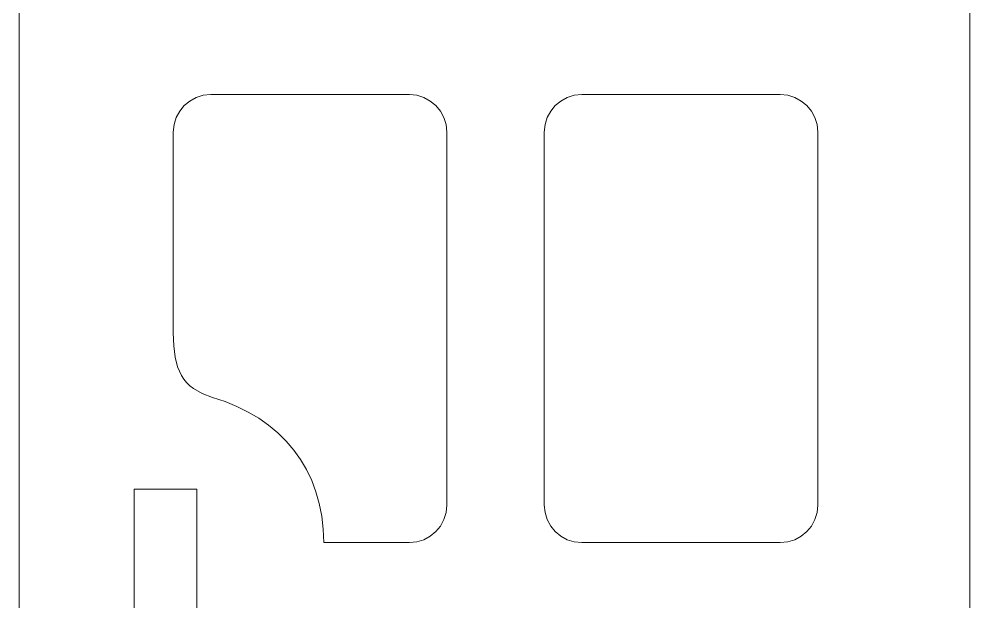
# Model space of a CAD drawing. Header units: millimetres. Extents: x -580 to 580, y -723 to 723.
# Drawn here: x -359.49 to -317.54, y 516.89 to 542.59 of the extents above; entities that cross this region are included whole.
import ezdxf

# ---------------------------------------------------------------- set-up
doc = ezdxf.new("R2010")
doc.units = ezdxf.units.MM
doc.header["$MEASUREMENT"] = 0
doc.layers.add('Camada 1', color=7, linetype='Continuous')

msp = doc.modelspace()

# ---------------------------------------------------------------- linework, layer by layer
at = {"layer": 'Camada 1', "color": 250, "lineweight": 9}
msp.add_open_spline([(-359.4867, 582.9137), (-359.4867, 582.9137), (-359.4867, 458.0425), (-359.4867, 458.0425), (-359.4867, 458.0425), (-359.4867, 458.0425), (-321.4095, 458.0425), (-321.4095, 458.0425), (-321.4095, 458.0425), (-321.4095, 458.0425), (-321.4095, 452.7734), (-321.4095, 452.7734), (-321.4095, 452.7734), (-321.4095, 452.7734), (-317.538, 452.7734), (-317.538, 452.7734), (-317.538, 452.7734), (-317.538, 452.7734), (-317.538, 585.5103), (-317.538, 585.5103), (-317.538, 585.5103), (-317.538, 585.5103), (-321.4095, 585.5103), (-321.4095, 585.5103), (-321.4095, 585.5103), (-321.4095, 585.5103), (-321.4095, 582.9137), (-321.4095, 582.9137), (-321.4095, 582.9137), (-321.4095, 582.9137), (-359.4867, 582.9137), (-359.4867, 582.9137), (-359.4867, 582.9137), (-359.4867, 582.9137), (-359.4867, 582.9137), (-359.4867, 582.9137)], degree=3, knots=[0, 0, 0, 0, 0.1, 0.1, 0.1, 0.1, 0.2, 0.2, 0.2, 0.2, 0.3, 0.3, 0.3, 0.3, 0.4, 0.4, 0.4, 0.4, 0.5, 0.5, 0.5, 0.5, 0.6, 0.6, 0.6, 0.6, 0.7, 0.7, 0.7, 0.7, 0.8, 0.8, 0.8, 0.8, 1, 1, 1, 1], dxfattribs=at)
at = {"layer": 'Camada 1', "color": 240, "lineweight": 9}
for points, knots in [([(-350.9506, 525.9092), (-350.9506, 525.9092), (-350.3989, 525.7241), (-350.3989, 525.7241), (-350.3989, 525.7241), (-350.3989, 525.7241), (-349.8748, 525.5079), (-349.8748, 525.5079), (-349.8748, 525.5079), (-349.8748, 525.5079), (-349.3791, 525.2613), (-349.3791, 525.2613), (-349.3791, 525.2613), (-349.3791, 525.2613), (-348.9131, 524.9848), (-348.9131, 524.9848), (-348.9131, 524.9848), (-348.9131, 524.9848), (-348.4779, 524.6787), (-348.4779, 524.6787), (-348.4779, 524.6787), (-348.4779, 524.6787), (-348.0747, 524.3436), (-348.0747, 524.3436), (-348.0747, 524.3436), (-348.0747, 524.3436), (-347.7044, 523.9799), (-347.7044, 523.9799), (-347.7044, 523.9799), (-347.7044, 523.9799), (-347.3684, 523.5883), (-347.3684, 523.5883), (-347.3684, 523.5883), (-347.3684, 523.5883), (-347.0676, 523.1691), (-347.0676, 523.1691), (-347.0676, 523.1691), (-347.0676, 523.1691), (-346.8033, 522.7228), (-346.8033, 522.7228), (-346.8033, 522.7228), (-346.8033, 522.7228), (-346.5767, 522.2499), (-346.5767, 522.2499), (-346.5767, 522.2499), (-346.5767, 522.2499), (-346.3886, 521.7509), (-346.3886, 521.7509), (-346.3886, 521.7509), (-346.3886, 521.7509), (-346.2404, 521.2263), (-346.2404, 521.2263), (-346.2404, 521.2263), (-346.2404, 521.2263), (-346.1331, 520.6766), (-346.1331, 520.6766), (-346.1331, 520.6766), (-346.1331, 520.6766), (-346.0679, 520.1022), (-346.0679, 520.1022), (-346.0679, 520.1022), (-346.0679, 520.1022), (-346.046, 519.5036), (-346.046, 519.5036), (-346.046, 519.5036), (-346.046, 519.5036), (-342.2691, 519.5036), (-342.2691, 519.5036), (-342.2691, 519.5036), (-342.2691, 519.5036), (-341.9358, 519.5374), (-341.9358, 519.5374), (-341.9358, 519.5374), (-341.9358, 519.5374), (-341.6248, 519.6345), (-341.6248, 519.6345), (-341.6248, 519.6345), (-341.6248, 519.6345), (-341.3431, 519.788), (-341.3431, 519.788), (-341.3431, 519.788), (-341.3431, 519.788), (-341.0972, 519.991), (-341.0972, 519.991), (-341.0972, 519.991), (-341.0972, 519.991), (-340.8942, 520.2368), (-340.8942, 520.2368), (-340.8942, 520.2368), (-340.8942, 520.2368), (-340.7408, 520.5186), (-340.7408, 520.5186), (-340.7408, 520.5186), (-340.7408, 520.5186), (-340.6437, 520.8295), (-340.6437, 520.8295), (-340.6437, 520.8295), (-340.6437, 520.8295), (-340.6099, 521.1628), (-340.6099, 521.1628), (-340.6099, 521.1628), (-340.6099, 521.1628), (-340.6099, 537.5995), (-340.6099, 537.5995), (-340.6099, 537.5995), (-340.6099, 537.5995), (-340.6437, 537.9328), (-340.6437, 537.9328), (-340.6437, 537.9328), (-340.6437, 537.9328), (-340.7408, 538.2437), (-340.7408, 538.2437), (-340.7408, 538.2437), (-340.7408, 538.2437), (-340.8942, 538.5255), (-340.8942, 538.5255), (-340.8942, 538.5255), (-340.8942, 538.5255), (-341.0972, 538.7714), (-341.0972, 538.7714), (-341.0972, 538.7714), (-341.0972, 538.7714), (-341.3431, 538.9743), (-341.3431, 538.9743), (-341.3431, 538.9743), (-341.3431, 538.9743), (-341.6248, 539.1278), (-341.6248, 539.1278), (-341.6248, 539.1278), (-341.6248, 539.1278), (-341.9358, 539.2249), (-341.9358, 539.2249), (-341.9358, 539.2249), (-341.9358, 539.2249), (-342.2691, 539.2587), (-342.2691, 539.2587), (-342.2691, 539.2587), (-342.2691, 539.2587), (-351.0231, 539.2587), (-351.0231, 539.2587), (-351.0231, 539.2587), (-351.0231, 539.2587), (-351.3564, 539.2249), (-351.3564, 539.2249), (-351.3564, 539.2249), (-351.3564, 539.2249), (-351.6673, 539.1278), (-351.6673, 539.1278), (-351.6673, 539.1278), (-351.6673, 539.1278), (-351.9491, 538.9743), (-351.9491, 538.9743), (-351.9491, 538.9743), (-351.9491, 538.9743), (-352.1948, 538.7714), (-352.1948, 538.7714), (-352.1948, 538.7714), (-352.1948, 538.7714), (-352.3979, 538.5255), (-352.3979, 538.5255), (-352.3979, 538.5255), (-352.3979, 538.5255), (-352.5514, 538.2437), (-352.5514, 538.2437), (-352.5514, 538.2437), (-352.5514, 538.2437), (-352.6484, 537.9328), (-352.6484, 537.9328), (-352.6484, 537.9328), (-352.6484, 537.9328), (-352.6823, 537.5995), (-352.6823, 537.5995), (-352.6823, 537.5995), (-352.6823, 537.5995), (-352.6823, 528.7537), (-352.6823, 528.7537), (-352.6823, 528.7537), (-352.6823, 528.7537), (-352.6633, 528.183), (-352.6633, 528.183), (-352.6633, 528.183), (-352.6633, 528.183), (-352.6017, 527.6828), (-352.6017, 527.6828), (-352.6017, 527.6828), (-352.6017, 527.6828), (-352.4906, 527.2487), (-352.4906, 527.2487), (-352.4906, 527.2487), (-352.4906, 527.2487), (-352.3232, 526.876), (-352.3232, 526.876), (-352.3232, 526.876), (-352.3232, 526.876), (-352.216, 526.7113), (-352.216, 526.7113), (-352.216, 526.7113), (-352.216, 526.7113), (-352.0922, 526.5603), (-352.0922, 526.5603), (-352.0922, 526.5603), (-352.0922, 526.5603), (-351.9509, 526.4223), (-351.9509, 526.4223), (-351.9509, 526.4223), (-351.9509, 526.4223), (-351.7912, 526.2969), (-351.7912, 526.2969), (-351.7912, 526.2969), (-351.7912, 526.2969), (-351.4129, 526.0814), (-351.4129, 526.0814), (-351.4129, 526.0814), (-351.4129, 526.0814), (-350.9506, 525.9092), (-350.9506, 525.9092), (-350.9506, 525.9092), (-350.9506, 525.9092), (-350.9506, 525.9092), (-350.9506, 525.9092)], [0, 0, 0, 0, 0.0178571, 0.0178571, 0.0178571, 0.0178571, 0.0357143, 0.0357143, 0.0357143, 0.0357143, 0.0535714, 0.0535714, 0.0535714, 0.0535714, 0.0714286, 0.0714286, 0.0714286, 0.0714286, 0.0892857, 0.0892857, 0.0892857, 0.0892857, 0.1071429, 0.1071429, 0.1071429, 0.1071429, 0.125, 0.125, 0.125, 0.125, 0.1428571, 0.1428571, 0.1428571, 0.1428571, 0.1607143, 0.1607143, 0.1607143, 0.1607143, 0.1785714, 0.1785714, 0.1785714, 0.1785714, 0.1964286, 0.1964286, 0.1964286, 0.1964286, 0.2142857, 0.2142857, 0.2142857, 0.2142857, 0.2321429, 0.2321429, 0.2321429, 0.2321429, 0.25, 0.25, 0.25, 0.25, 0.2678571, 0.2678571, 0.2678571, 0.2678571, 0.2857143, 0.2857143, 0.2857143, 0.2857143, 0.3035714, 0.3035714, 0.3035714, 0.3035714, 0.3214286, 0.3214286, 0.3214286, 0.3214286, 0.3392857, 0.3392857, 0.3392857, 0.3392857, 0.3571429, 0.3571429, 0.3571429, 0.3571429, 0.375, 0.375, 0.375, 0.375, 0.3928571, 0.3928571, 0.3928571, 0.3928571, 0.4107143, 0.4107143, 0.4107143, 0.4107143, 0.4285714, 0.4285714, 0.4285714, 0.4285714, 0.4464286, 0.4464286, 0.4464286, 0.4464286, 0.4642857, 0.4642857, 0.4642857, 0.4642857, 0.4821429, 0.4821429, 0.4821429, 0.4821429, 0.5, 0.5, 0.5, 0.5, 0.5178571, 0.5178571, 0.5178571, 0.5178571, 0.5357143, 0.5357143, 0.5357143, 0.5357143, 0.5535714, 0.5535714, 0.5535714, 0.5535714, 0.5714286, 0.5714286, 0.5714286, 0.5714286, 0.5892857, 0.5892857, 0.5892857, 0.5892857, 0.6071429, 0.6071429, 0.6071429, 0.6071429, 0.625, 0.625, 0.625, 0.625, 0.6428571, 0.6428571, 0.6428571, 0.6428571, 0.6607143, 0.6607143, 0.6607143, 0.6607143, 0.6785714, 0.6785714, 0.6785714, 0.6785714, 0.6964286, 0.6964286, 0.6964286, 0.6964286, 0.7142857, 0.7142857, 0.7142857, 0.7142857, 0.7321429, 0.7321429, 0.7321429, 0.7321429, 0.75, 0.75, 0.75, 0.75, 0.7678571, 0.7678571, 0.7678571, 0.7678571, 0.7857143, 0.7857143, 0.7857143, 0.7857143, 0.8035714, 0.8035714, 0.8035714, 0.8035714, 0.8214286, 0.8214286, 0.8214286, 0.8214286, 0.8392857, 0.8392857, 0.8392857, 0.8392857, 0.8571429, 0.8571429, 0.8571429, 0.8571429, 0.875, 0.875, 0.875, 0.875, 0.8928571, 0.8928571, 0.8928571, 0.8928571, 0.9107143, 0.9107143, 0.9107143, 0.9107143, 0.9285714, 0.9285714, 0.9285714, 0.9285714, 0.9464286, 0.9464286, 0.9464286, 0.9464286, 0.9642857, 0.9642857, 0.9642857, 0.9642857, 1, 1, 1, 1]), ([(-336.3175, 537.5995), (-336.3175, 537.5995), (-336.3175, 521.1628), (-336.3175, 521.1628), (-336.3175, 521.1628), (-336.3175, 521.1628), (-336.2836, 520.8295), (-336.2836, 520.8295), (-336.2836, 520.8295), (-336.2836, 520.8295), (-336.1866, 520.5186), (-336.1866, 520.5186), (-336.1866, 520.5186), (-336.1866, 520.5186), (-336.0331, 520.2368), (-336.0331, 520.2368), (-336.0331, 520.2368), (-336.0331, 520.2368), (-335.83, 519.991), (-335.83, 519.991), (-335.83, 519.991), (-335.83, 519.991), (-335.5843, 519.788), (-335.5843, 519.788), (-335.5843, 519.788), (-335.5843, 519.788), (-335.3025, 519.6345), (-335.3025, 519.6345), (-335.3025, 519.6345), (-335.3025, 519.6345), (-334.9916, 519.5374), (-334.9916, 519.5374), (-334.9916, 519.5374), (-334.9916, 519.5374), (-334.6582, 519.5036), (-334.6582, 519.5036), (-334.6582, 519.5036), (-334.6582, 519.5036), (-325.9043, 519.5036), (-325.9043, 519.5036), (-325.9043, 519.5036), (-325.9043, 519.5036), (-325.571, 519.5374), (-325.571, 519.5374), (-325.571, 519.5374), (-325.571, 519.5374), (-325.26, 519.6345), (-325.26, 519.6345), (-325.26, 519.6345), (-325.26, 519.6345), (-324.9783, 519.788), (-324.9783, 519.788), (-324.9783, 519.788), (-324.9783, 519.788), (-324.7324, 519.991), (-324.7324, 519.991), (-324.7324, 519.991), (-324.7324, 519.991), (-324.5294, 520.2368), (-324.5294, 520.2368), (-324.5294, 520.2368), (-324.5294, 520.2368), (-324.376, 520.5186), (-324.376, 520.5186), (-324.376, 520.5186), (-324.376, 520.5186), (-324.2789, 520.8295), (-324.2789, 520.8295), (-324.2789, 520.8295), (-324.2789, 520.8295), (-324.2451, 521.1628), (-324.2451, 521.1628), (-324.2451, 521.1628), (-324.2451, 521.1628), (-324.2451, 537.5995), (-324.2451, 537.5995), (-324.2451, 537.5995), (-324.2451, 537.5995), (-324.2789, 537.9328), (-324.2789, 537.9328), (-324.2789, 537.9328), (-324.2789, 537.9328), (-324.376, 538.2437), (-324.376, 538.2437), (-324.376, 538.2437), (-324.376, 538.2437), (-324.5294, 538.5255), (-324.5294, 538.5255), (-324.5294, 538.5255), (-324.5294, 538.5255), (-324.7324, 538.7714), (-324.7324, 538.7714), (-324.7324, 538.7714), (-324.7324, 538.7714), (-324.9783, 538.9743), (-324.9783, 538.9743), (-324.9783, 538.9743), (-324.9783, 538.9743), (-325.26, 539.1278), (-325.26, 539.1278), (-325.26, 539.1278), (-325.26, 539.1278), (-325.571, 539.2249), (-325.571, 539.2249), (-325.571, 539.2249), (-325.571, 539.2249), (-325.9043, 539.2587), (-325.9043, 539.2587), (-325.9043, 539.2587), (-325.9043, 539.2587), (-334.6582, 539.2587), (-334.6582, 539.2587), (-334.6582, 539.2587), (-334.6582, 539.2587), (-334.9916, 539.2249), (-334.9916, 539.2249), (-334.9916, 539.2249), (-334.9916, 539.2249), (-335.3025, 539.1278), (-335.3025, 539.1278), (-335.3025, 539.1278), (-335.3025, 539.1278), (-335.5843, 538.9743), (-335.5843, 538.9743), (-335.5843, 538.9743), (-335.5843, 538.9743), (-335.83, 538.7714), (-335.83, 538.7714), (-335.83, 538.7714), (-335.83, 538.7714), (-336.0331, 538.5255), (-336.0331, 538.5255), (-336.0331, 538.5255), (-336.0331, 538.5255), (-336.1866, 538.2437), (-336.1866, 538.2437), (-336.1866, 538.2437), (-336.1866, 538.2437), (-336.2836, 537.9328), (-336.2836, 537.9328), (-336.2836, 537.9328), (-336.2836, 537.9328), (-336.3175, 537.5995), (-336.3175, 537.5995), (-336.3175, 537.5995), (-336.3175, 537.5995), (-336.3175, 537.5995), (-336.3175, 537.5995)], [0, 0, 0, 0, 0.0263158, 0.0263158, 0.0263158, 0.0263158, 0.0526316, 0.0526316, 0.0526316, 0.0526316, 0.0789474, 0.0789474, 0.0789474, 0.0789474, 0.1052632, 0.1052632, 0.1052632, 0.1052632, 0.1315789, 0.1315789, 0.1315789, 0.1315789, 0.1578947, 0.1578947, 0.1578947, 0.1578947, 0.1842105, 0.1842105, 0.1842105, 0.1842105, 0.2105263, 0.2105263, 0.2105263, 0.2105263, 0.2368421, 0.2368421, 0.2368421, 0.2368421, 0.2631579, 0.2631579, 0.2631579, 0.2631579, 0.2894737, 0.2894737, 0.2894737, 0.2894737, 0.3157895, 0.3157895, 0.3157895, 0.3157895, 0.3421053, 0.3421053, 0.3421053, 0.3421053, 0.3684211, 0.3684211, 0.3684211, 0.3684211, 0.3947368, 0.3947368, 0.3947368, 0.3947368, 0.4210526, 0.4210526, 0.4210526, 0.4210526, 0.4473684, 0.4473684, 0.4473684, 0.4473684, 0.4736842, 0.4736842, 0.4736842, 0.4736842, 0.5, 0.5, 0.5, 0.5, 0.5263158, 0.5263158, 0.5263158, 0.5263158, 0.5526316, 0.5526316, 0.5526316, 0.5526316, 0.5789474, 0.5789474, 0.5789474, 0.5789474, 0.6052632, 0.6052632, 0.6052632, 0.6052632, 0.6315789, 0.6315789, 0.6315789, 0.6315789, 0.6578947, 0.6578947, 0.6578947, 0.6578947, 0.6842105, 0.6842105, 0.6842105, 0.6842105, 0.7105263, 0.7105263, 0.7105263, 0.7105263, 0.7368421, 0.7368421, 0.7368421, 0.7368421, 0.7631579, 0.7631579, 0.7631579, 0.7631579, 0.7894737, 0.7894737, 0.7894737, 0.7894737, 0.8157895, 0.8157895, 0.8157895, 0.8157895, 0.8421053, 0.8421053, 0.8421053, 0.8421053, 0.8684211, 0.8684211, 0.8684211, 0.8684211, 0.8947368, 0.8947368, 0.8947368, 0.8947368, 0.9210526, 0.9210526, 0.9210526, 0.9210526, 0.9473684, 0.9473684, 0.9473684, 0.9473684, 1, 1, 1, 1]), ([(-354.4068, 521.863), (-354.4068, 521.863), (-354.4068, 510.8016), (-354.4068, 510.8016), (-354.4068, 510.8016), (-354.4068, 510.8016), (-351.6414, 510.8016), (-351.6414, 510.8016), (-351.6414, 510.8016), (-351.6414, 510.8016), (-351.6414, 521.863), (-351.6414, 521.863), (-351.6414, 521.863), (-351.6414, 521.863), (-354.4068, 521.863), (-354.4068, 521.863), (-354.4068, 521.863), (-354.4068, 521.863), (-354.4068, 521.863), (-354.4068, 521.863)], [0, 0, 0, 0, 0.1666667, 0.1666667, 0.1666667, 0.1666667, 0.3333333, 0.3333333, 0.3333333, 0.3333333, 0.5, 0.5, 0.5, 0.5, 0.6666667, 0.6666667, 0.6666667, 0.6666667, 1, 1, 1, 1])]:
    msp.add_open_spline(points, degree=3, knots=knots, dxfattribs=at)

doc.saveas('drawing.dxf')
